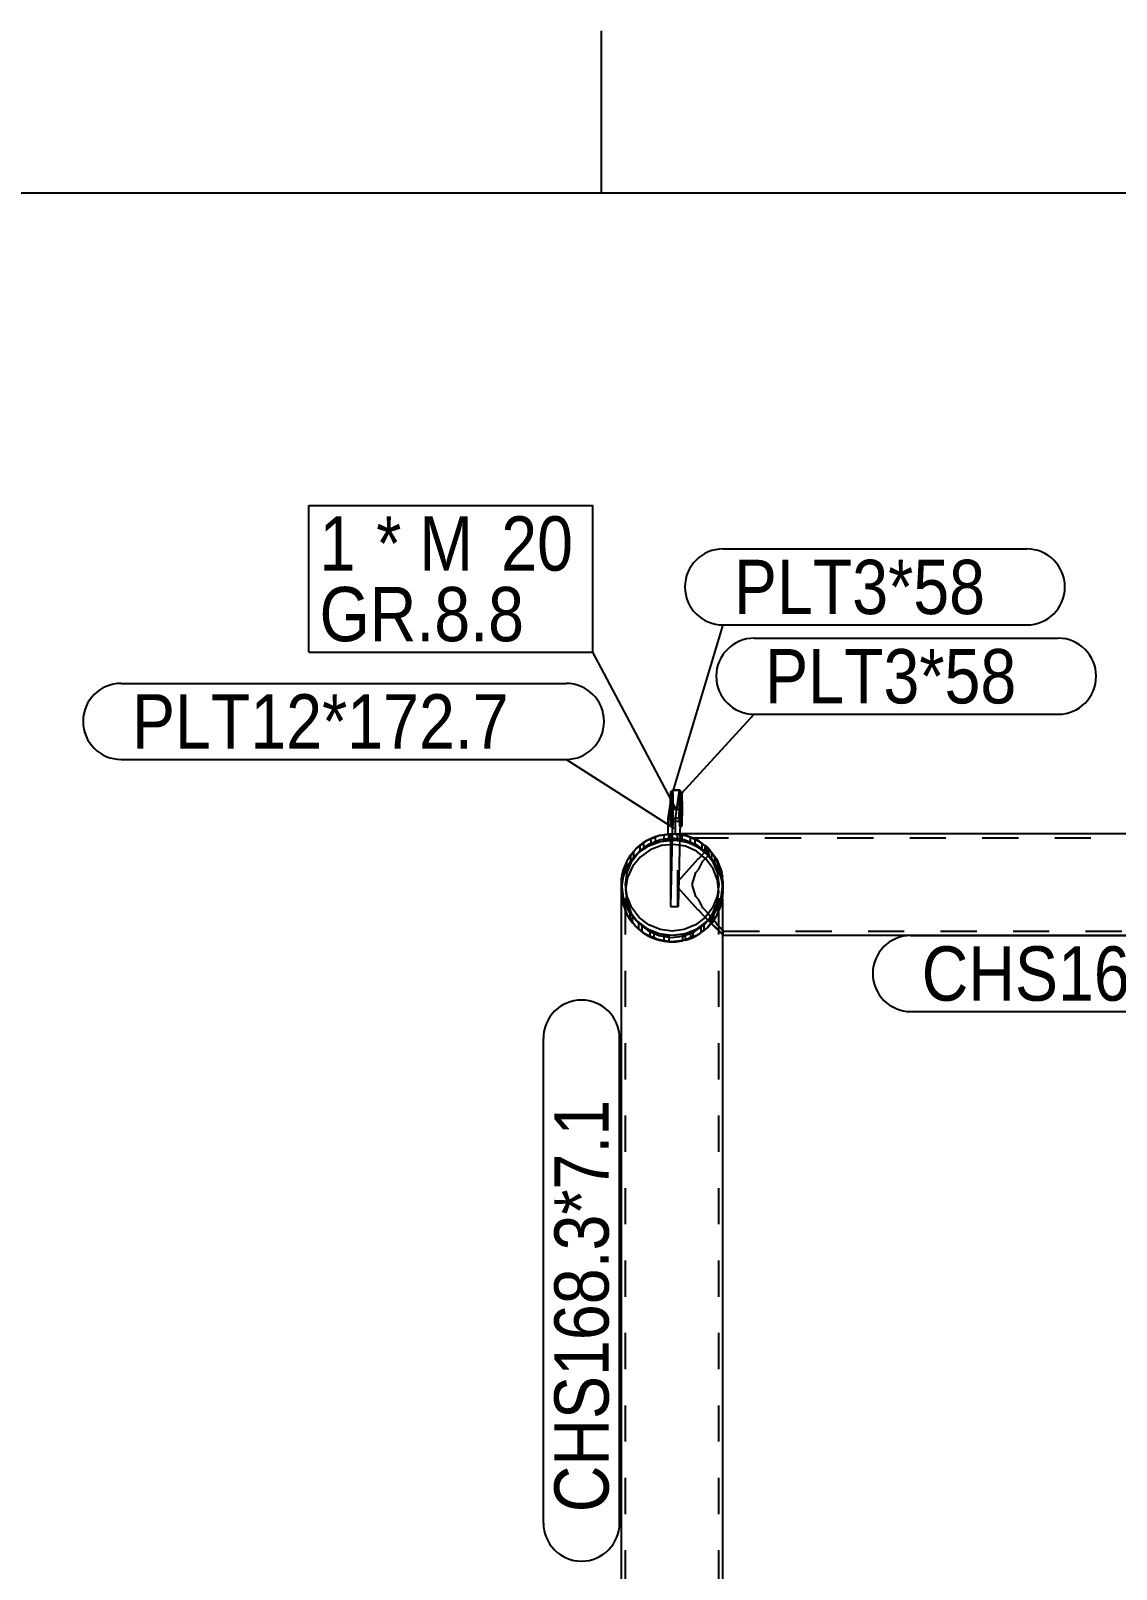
# Model space of a CAD drawing. Header units: millimetres. Extents: x 150000 to 150841, y 150000 to 150594.
# Drawn here: x 150394 to 150453.9, y 150498.6 to 150583.6 of the extents above; entities that cross this region are included whole.
import ezdxf

# ---------------------------------------------------------------- set-up
doc = ezdxf.new("R2010")
doc.units = ezdxf.units.MM
doc.linetypes.add('XKITLINE00', pattern=[0])
doc.linetypes.add('XKITLINE02', pattern=[4, 2, -2])
doc.styles.add('A', font='arial.ttf')
doc.styles.add('ARIAL', font='arial.ttf')

msp = doc.modelspace()

# ---------------------------------------------------------------- linework, layer by layer
at = {"color": 7, "linetype": 'XKITLINE00'}
for p, q in [((150425.428, 150583.55), (150425.428, 150574.58)), ((150822.962, 150574.58), (150017.917, 150574.58)), ((150017.944, 150574.605), (150822.945, 150574.605)), ((150409.291, 150557.343), (150424.968, 150557.343)), ((150409.291, 150549.243), (150409.291, 150557.343)), ((150424.968, 150549.243), (150424.968, 150557.343)), ((150432.158, 150554.942), (150448.928, 150554.942)), ((150429.282, 150541.135), (150432.158, 150550.742)), ((150432.158, 150550.742), (150448.928, 150550.742)), ((150433.883, 150550.012), (150450.653, 150550.012)), ((150409.291, 150549.243), (150424.968, 150549.243)), ((150429.568, 150540.578), (150424.968, 150549.243)), ((150398.937, 150547.519), (150423.494, 150547.519)), ((150429.877, 150541.459), (150433.883, 150545.812)), ((150433.883, 150545.812), (150450.653, 150545.812)), ((150398.937, 150543.319), (150423.494, 150543.319)), ((150429.46, 150539.514), (150423.494, 150543.319)), ((150442.525, 150533.598), (150469.303, 150533.598)), ((150442.525, 150529.398), (150469.303, 150529.398)), ((150422.248, 150501.155), (150422.248, 150527.933)), ((150426.448, 150501.155), (150426.448, 150527.933))]:
    msp.add_line(p, q, dxfattribs=at)
at = {"color": 2, "linetype": 'XKITLINE00'}
for p, q in [((150429.363, 150541.629), (150429.368, 150541.645)), ((150429.368, 150541.645), (150429.768, 150541.645)), ((150429.374, 150541.629), (150429.368, 150541.645)), ((150429.768, 150541.645), (150429.774, 150541.629)), ((150429.24, 150540.87), (150429.239, 150540.706)), ((150429.242, 150541.026), (150429.24, 150540.87)), ((150429.245, 150541.168), (150429.242, 150541.026)), ((150429.249, 150541.292), (150429.245, 150541.168)), ((150429.253, 150541.394), (150429.249, 150541.292)), ((150429.257, 150541.472), (150429.253, 150541.394)), ((150429.262, 150541.522), (150429.257, 150541.472)), ((150429.267, 150541.544), (150429.262, 150541.522)), ((150429.267, 150541.544), (150429.367, 150541.544)), ((150429.272, 150541.536), (150429.267, 150541.544)), ((150429.277, 150541.5), (150429.272, 150541.536)), ((150429.282, 150541.435), (150429.277, 150541.5)), ((150429.286, 150541.344), (150429.282, 150541.435)), ((150429.29, 150541.23), (150429.286, 150541.344)), ((150429.293, 150541.096), (150429.29, 150541.23)), ((150429.293, 150541.096), (150429.393, 150541.096)), ((150429.296, 150540.947), (150429.293, 150541.096)), ((150429.297, 150540.786), (150429.296, 150540.947)), ((150429.351, 150541.544), (150429.363, 150541.629)), ((150429.367, 150541.544), (150429.372, 150541.536)), ((150429.372, 150541.536), (150429.377, 150541.5)), ((150429.379, 150541.582), (150429.374, 150541.629)), ((150429.377, 150541.5), (150429.382, 150541.435)), ((150429.384, 150541.506), (150429.379, 150541.582)), ((150429.382, 150541.435), (150429.386, 150541.344)), ((150429.389, 150541.402), (150429.384, 150541.506)), ((150429.386, 150541.344), (150429.39, 150541.23)), ((150429.393, 150541.273), (150429.389, 150541.402)), ((150429.39, 150541.23), (150429.393, 150541.096)), ((150429.396, 150541.124), (150429.393, 150541.273)), ((150429.393, 150541.096), (150429.396, 150540.947)), ((150429.399, 150540.959), (150429.396, 150541.124)), ((150429.396, 150540.947), (150429.397, 150540.786)), ((150429.4, 150540.783), (150429.399, 150540.959)), ((150429.774, 150541.629), (150429.779, 150541.582)), ((150429.779, 150541.582), (150429.784, 150541.506)), ((150429.782, 150541.544), (150429.867, 150541.544)), ((150429.784, 150541.506), (150429.789, 150541.402)), ((150429.789, 150541.402), (150429.793, 150541.273)), ((150429.793, 150541.273), (150429.796, 150541.124)), ((150429.796, 150541.124), (150429.799, 150540.959)), ((150429.797, 150541.096), (150429.893, 150541.096)), ((150429.799, 150540.959), (150429.8, 150540.783)), ((150429.867, 150541.544), (150429.872, 150541.536)), ((150429.872, 150541.536), (150429.877, 150541.5)), ((150429.877, 150541.5), (150429.882, 150541.435)), ((150429.882, 150541.435), (150429.886, 150541.344)), ((150429.886, 150541.344), (150429.89, 150541.23)), ((150429.89, 150541.23), (150429.893, 150541.096)), ((150429.893, 150541.096), (150429.895, 150540.947)), ((150429.895, 150540.947), (150429.897, 150540.786)), ((150429.137, 150540.051), (150429.24, 150540.768)), ((150429.137, 150539.218), (150429.137, 150540.051)), ((150429.239, 150540.706), (150429.239, 150540.538)), ((150429.239, 150540.538), (150429.24, 150540.37)), ((150429.24, 150540.37), (150429.241, 150540.21)), ((150429.241, 150540.21), (150429.244, 150540.06)), ((150429.244, 150540.06), (150429.247, 150539.926)), ((150429.288, 150539.864), (150429.292, 150539.988)), ((150429.292, 150539.988), (150429.295, 150540.13)), ((150429.295, 150540.13), (150429.296, 150540.286)), ((150429.296, 150540.286), (150429.298, 150540.45)), ((150429.298, 150540.619), (150429.297, 150540.786)), ((150429.298, 150540.45), (150429.298, 150540.619)), ((150429.392, 150539.988), (150429.388, 150539.864)), ((150429.394, 150540.13), (150429.392, 150539.988)), ((150429.396, 150540.286), (150429.394, 150540.13)), ((150429.394, 150539.917), (150429.397, 150540.07)), ((150429.398, 150540.45), (150429.396, 150540.286)), ((150429.397, 150540.786), (150429.398, 150540.619)), ((150429.397, 150540.07), (150429.399, 150540.239)), ((150429.397, 150540.07), (150429.797, 150540.07)), ((150429.398, 150540.619), (150429.398, 150540.45)), ((150429.399, 150540.239), (150429.4, 150540.417)), ((150429.401, 150540.6), (150429.4, 150540.783)), ((150429.4, 150540.417), (150429.401, 150540.6)), ((150429.797, 150540.07), (150429.794, 150539.917)), ((150429.799, 150540.239), (150429.797, 150540.07)), ((150429.8, 150540.417), (150429.799, 150540.239)), ((150429.8, 150540.783), (150429.801, 150540.6)), ((150429.801, 150540.6), (150429.8, 150540.417)), ((150429.891, 150539.988), (150429.888, 150539.864)), ((150429.894, 150540.13), (150429.891, 150539.988)), ((150429.896, 150540.286), (150429.894, 150540.13)), ((150429.897, 150540.45), (150429.896, 150540.286)), ((150429.897, 150540.786), (150429.898, 150540.619)), ((150429.898, 150540.619), (150429.897, 150540.45)), ((150428.421, 150539.059), (150428.657, 150539.13)), ((150428.609, 150539.116), (150428.625, 150539.122)), ((150428.625, 150539.122), (150428.635, 150539.124)), ((150428.657, 150539.13), (150428.903, 150539.181)), ((150428.903, 150539.181), (150429.148, 150539.211)), ((150428.903, 150538.828), (150428.903, 150539.181)), ((150429.137, 150539.218), (150429.249, 150539.218)), ((150429.148, 150539.211), (150429.248, 150539.213)), ((150429.148, 150539.211), (150429.148, 150538.857)), ((150429.247, 150539.926), (150429.251, 150539.812)), ((150429.249, 150539.218), (150429.259, 150538.867)), ((150429.251, 150539.812), (150429.255, 150539.721)), ((150429.255, 150539.721), (150429.26, 150539.657)), ((150429.26, 150539.657), (150429.265, 150539.62)), ((150429.265, 150539.62), (150429.27, 150539.612)), ((150429.27, 150539.612), (150429.275, 150539.634)), ((150429.27, 150539.612), (150429.37, 150539.612)), ((150429.275, 150539.634), (150429.28, 150539.685)), ((150429.28, 150539.685), (150429.284, 150539.762)), ((150429.284, 150539.762), (150429.288, 150539.864)), ((150429.284, 150539.762), (150429.384, 150539.762)), ((150429.285, 150535.196), (150429.394, 150539.917)), ((150429.375, 150539.634), (150429.37, 150539.612)), ((150429.38, 150539.685), (150429.375, 150539.634)), ((150429.384, 150539.762), (150429.38, 150539.685)), ((150429.388, 150539.864), (150429.384, 150539.762)), ((150429.394, 150539.917), (150429.794, 150539.917)), ((150429.794, 150539.917), (150429.685, 150535.196)), ((150429.894, 150539.165), (150429.777, 150539.183)), ((150478.001, 150539.218), (150429.778, 150539.218)), ((150429.787, 150539.612), (150429.869, 150539.612)), ((150429.79, 150539.762), (150429.884, 150539.762)), ((150429.875, 150539.634), (150429.869, 150539.612)), ((150429.879, 150539.685), (150429.875, 150539.634)), ((150429.884, 150539.762), (150429.879, 150539.685)), ((150429.888, 150539.864), (150429.884, 150539.762)), ((150429.894, 150539.165), (150429.894, 150538.811)), ((150429.894, 150539.165), (150430.135, 150539.106)), ((150430.082, 150539.138), (150429.907, 150539.161)), ((150430.061, 150539.124), (150430.077, 150539.122)), ((150430.077, 150539.122), (150430.083, 150539.122)), ((150430.077, 150539.122), (150430.087, 150539.118)), ((150430.082, 150539.138), (150430.121, 150539.122)), ((150430.263, 150539.063), (150430.121, 150539.122)), ((150430.135, 150539.106), (150430.366, 150539.029)), ((150427.078, 150538.053), (150427.224, 150538.239)), ((150427.224, 150538.239), (150427.223, 150537.886)), ((150427.224, 150538.239), (150427.39, 150538.417)), ((150427.352, 150538.376), (150427.368, 150538.396)), ((150427.368, 150538.396), (150427.381, 150538.406)), ((150427.39, 150538.417), (150427.578, 150538.583)), ((150427.424, 150538.099), (150428.017, 150538.528)), ((150427.577, 150538.23), (150427.578, 150538.583)), ((150427.766, 150538.373), (150427.577, 150538.23)), ((150427.578, 150538.583), (150427.766, 150538.726)), ((150427.766, 150538.726), (150427.974, 150538.855)), ((150427.766, 150538.726), (150427.766, 150538.373)), ((150427.766, 150538.373), (150427.973, 150538.502)), ((150427.931, 150538.829), (150427.948, 150538.842)), ((150427.948, 150538.842), (150427.961, 150538.847)), ((150427.973, 150538.502), (150427.998, 150538.514)), ((150427.974, 150538.855), (150428.199, 150538.969)), ((150428.017, 150538.528), (150428.701, 150538.789)), ((150428.052, 150538.542), (150428.199, 150538.615)), ((150428.199, 150538.969), (150428.421, 150539.059)), ((150428.199, 150538.615), (150428.199, 150538.969)), ((150428.421, 150538.706), (150428.199, 150538.615)), ((150428.421, 150539.059), (150428.421, 150538.706)), ((150428.421, 150538.706), (150428.657, 150538.777)), ((150428.657, 150538.777), (150428.683, 150538.782)), ((150428.701, 150538.789), (150429.259, 150538.847)), ((150428.732, 150538.792), (150428.903, 150538.828)), ((150429.148, 150538.857), (150428.903, 150538.828)), ((150429.148, 150538.857), (150429.259, 150538.86)), ((150429.259, 150538.867), (150429.259, 150535.196)), ((150430.153, 150538.748), (150429.768, 150538.81)), ((150429.894, 150538.811), (150429.769, 150538.83)), ((150429.894, 150538.811), (150430.135, 150538.753)), ((150430.135, 150538.753), (150430.146, 150538.749)), ((150430.813, 150538.452), (150430.153, 150538.748)), ((150430.163, 150538.743), (150430.365, 150538.675)), ((150430.365, 150538.675), (150430.366, 150539.029)), ((150430.597, 150538.572), (150430.365, 150538.675)), ((150430.366, 150539.029), (150430.597, 150538.925)), ((150430.597, 150538.925), (150430.597, 150538.572)), ((150430.597, 150538.925), (150430.813, 150538.807)), ((150430.597, 150538.572), (150430.813, 150538.453)), ((150430.762, 150538.857), (150430.6, 150538.924)), ((150430.753, 150538.842), (150430.735, 150538.85)), ((150430.753, 150538.842), (150430.765, 150538.833)), ((150430.762, 150538.857), (150430.781, 150538.842)), ((150430.919, 150538.736), (150430.781, 150538.842)), ((150430.813, 150538.807), (150431.012, 150538.674)), ((150430.813, 150538.453), (150430.816, 150538.451)), ((150430.816, 150538.451), (150430.821, 150538.449)), ((150431.148, 150538.183), (150430.821, 150538.449)), ((150430.829, 150538.443), (150431.012, 150538.32)), ((150431.193, 150538.527), (150431.012, 150538.674)), ((150431.012, 150538.32), (150431.012, 150538.674)), ((150431.18, 150538.183), (150431.012, 150538.32)), ((150431.151, 150538.56), (150431.199, 150538.56)), ((150431.169, 150538.396), (150431.199, 150538.56)), ((150431.199, 150538.183), (150431.169, 150538.396)), ((150426.655, 150537.179), (150426.733, 150537.412)), ((150426.664, 150536.862), (150426.963, 150537.531)), ((150426.732, 150537.059), (150426.733, 150537.412)), ((150426.733, 150537.412), (150426.826, 150537.632)), ((150426.826, 150537.632), (150426.942, 150537.845)), ((150426.826, 150537.632), (150426.826, 150537.278)), ((150426.826, 150537.278), (150426.941, 150537.492)), ((150426.912, 150537.79), (150426.922, 150537.815)), ((150426.922, 150537.815), (150426.933, 150537.829)), ((150426.941, 150537.492), (150426.954, 150537.511)), ((150426.942, 150537.845), (150427.078, 150538.053)), ((150426.963, 150537.531), (150427.424, 150538.099)), ((150426.985, 150537.558), (150427.078, 150537.699)), ((150427.078, 150537.699), (150427.078, 150538.053)), ((150427.223, 150537.886), (150427.078, 150537.699)), ((150427.223, 150537.886), (150427.39, 150538.063)), ((150427.39, 150538.063), (150427.409, 150538.08)), ((150427.456, 150538.121), (150427.577, 150538.23)), ((150430.158, 150537.139), (150430.771, 150537.815)), ((150430.771, 150537.815), (150430.83, 150537.85)), ((150430.83, 150537.85), (150431.145, 150538.183)), ((150431.145, 150538.183), (150431.199, 150538.183)), ((150426.548, 150536.139), (150426.664, 150536.862)), ((150426.548, 150536.462), (150426.563, 150536.705)), ((150426.563, 150536.705), (150426.598, 150536.943)), ((150426.563, 150536.351), (150426.563, 150536.705)), ((150426.598, 150536.59), (150426.563, 150536.351)), ((150426.598, 150536.943), (150426.655, 150537.179)), ((150426.598, 150536.943), (150426.598, 150536.59)), ((150426.598, 150536.59), (150426.655, 150536.826)), ((150426.639, 150537.115), (150426.643, 150537.139)), ((150426.643, 150537.139), (150426.649, 150537.154)), ((150426.655, 150536.826), (150426.661, 150536.846)), ((150426.675, 150536.887), (150426.732, 150537.059)), ((150426.826, 150537.278), (150426.732, 150537.059)), ((150429.718, 150536.633), (150430.158, 150537.139)), ((150426.548, 150536.108), (150426.548, 150536.462)), ((150426.548, 150493.655), (150426.548, 150536.139)), ((150426.551, 150536.153), (150426.563, 150536.351)), ((150430.158, 150535.687), (150429.708, 150536.205)), ((150429.259, 150535.196), (150429.285, 150535.196)), ((150429.285, 150535.196), (150429.685, 150535.196)), ((150430.771, 150535.01), (150430.158, 150535.687)), ((150430.771, 150535.01), (150430.83, 150534.976)), ((150430.83, 150534.976), (150431.346, 150534.429)), ((150431.346, 150534.429), (150431.402, 150534.395)), ((150431.402, 150534.395), (150431.789, 150533.984)), ((150431.789, 150533.984), (150431.834, 150533.958)), ((150431.834, 150533.958), (150432.069, 150533.703)), ((150432.069, 150533.703), (150432.097, 150533.694)), ((150432.097, 150533.694), (150432.164, 150533.608)), ((150432.156, 150493.655), (150432.156, 150533.619)), ((150432.164, 150533.608), (150476.545, 150533.608))]:
    msp.add_line(p, q, dxfattribs=at)
at = {"color": 7, "linetype": 'XKITLINE02'}
for p, q in [((150429.763, 150541.629), (150429.768, 150541.645)), ((150429.24, 150540.768), (150429.351, 150541.544)), ((150429.253, 150541.394), (150429.353, 150541.394)), ((150429.339, 150540.706), (150429.34, 150540.87)), ((150429.34, 150540.87), (150429.342, 150541.026)), ((150429.342, 150541.026), (150429.345, 150541.168)), ((150429.345, 150541.168), (150429.349, 150541.292)), ((150429.349, 150541.292), (150429.353, 150541.394)), ((150429.353, 150541.394), (150429.357, 150541.472)), ((150429.357, 150541.472), (150429.362, 150541.522)), ((150429.362, 150541.522), (150429.367, 150541.544)), ((150429.363, 150541.629), (150429.763, 150541.629)), ((150429.537, 150540.051), (150429.763, 150541.629)), ((150429.74, 150540.87), (150429.739, 150540.706)), ((150429.742, 150541.026), (150429.74, 150540.87)), ((150429.745, 150541.168), (150429.742, 150541.026)), ((150429.748, 150541.292), (150429.745, 150541.168)), ((150429.753, 150541.394), (150429.748, 150541.292)), ((150429.753, 150541.402), (150429.757, 150541.472)), ((150429.753, 150541.394), (150429.753, 150541.402)), ((150429.753, 150541.394), (150429.852, 150541.394)), ((150429.762, 150541.522), (150429.757, 150541.472)), ((150429.767, 150541.544), (150429.762, 150541.522)), ((150429.767, 150541.544), (150429.782, 150541.544)), ((150429.772, 150541.536), (150429.767, 150541.544)), ((150429.777, 150541.5), (150429.772, 150541.536)), ((150429.782, 150541.435), (150429.777, 150541.5)), ((150429.786, 150541.344), (150429.782, 150541.435)), ((150429.79, 150541.23), (150429.786, 150541.344)), ((150429.792, 150541.124), (150429.79, 150541.23)), ((150429.793, 150541.096), (150429.792, 150541.124)), ((150429.793, 150541.096), (150429.797, 150541.096)), ((150429.795, 150540.959), (150429.793, 150541.096)), ((150429.795, 150540.947), (150429.795, 150540.959)), ((150429.797, 150540.786), (150429.795, 150540.947)), ((150429.839, 150540.706), (150429.84, 150540.87)), ((150429.84, 150540.87), (150429.842, 150541.026)), ((150429.842, 150541.026), (150429.845, 150541.168)), ((150429.845, 150541.168), (150429.848, 150541.292)), ((150429.848, 150541.292), (150429.852, 150541.394)), ((150429.852, 150541.394), (150429.857, 150541.472)), ((150429.857, 150541.472), (150429.862, 150541.522)), ((150429.862, 150541.522), (150429.867, 150541.544)), ((150429.137, 150540.051), (150429.537, 150540.051)), ((150429.244, 150540.06), (150429.344, 150540.06)), ((150429.339, 150540.538), (150429.339, 150540.706)), ((150429.34, 150540.37), (150429.339, 150540.538)), ((150429.341, 150540.21), (150429.34, 150540.37)), ((150429.344, 150540.06), (150429.341, 150540.21)), ((150429.347, 150539.926), (150429.344, 150540.06)), ((150429.537, 150539.218), (150429.537, 150540.051)), ((150429.739, 150540.706), (150429.739, 150540.538)), ((150429.739, 150540.538), (150429.74, 150540.37)), ((150429.741, 150540.239), (150429.74, 150540.37)), ((150429.741, 150540.21), (150429.741, 150540.239)), ((150429.743, 150540.07), (150429.741, 150540.21)), ((150429.743, 150540.06), (150429.743, 150540.07)), ((150429.743, 150540.06), (150429.843, 150540.06)), ((150429.743, 150540.06), (150429.747, 150539.926)), ((150429.788, 150539.864), (150429.792, 150539.988)), ((150429.792, 150539.988), (150429.794, 150540.13)), ((150429.794, 150540.13), (150429.796, 150540.286)), ((150429.796, 150540.286), (150429.797, 150540.45)), ((150429.798, 150540.619), (150429.797, 150540.786)), ((150429.797, 150540.45), (150429.798, 150540.619)), ((150429.839, 150540.538), (150429.839, 150540.706)), ((150429.84, 150540.37), (150429.839, 150540.538)), ((150429.841, 150540.21), (150429.84, 150540.37)), ((150429.843, 150540.06), (150429.841, 150540.21)), ((150429.847, 150539.926), (150429.843, 150540.06)), ((150427.961, 150538.847), (150428.609, 150539.116)), ((150428.635, 150539.124), (150429.351, 150539.218)), ((150429.248, 150539.213), (150429.397, 150539.218)), ((150429.249, 150539.218), (150429.649, 150539.218)), ((150429.351, 150539.812), (150429.347, 150539.926)), ((150429.355, 150539.721), (150429.351, 150539.812)), ((150429.351, 150539.218), (150429.378, 150539.214)), ((150429.36, 150539.657), (150429.355, 150539.721)), ((150429.365, 150539.62), (150429.36, 150539.657)), ((150429.37, 150539.612), (150429.365, 150539.62)), ((150429.378, 150539.214), (150430.061, 150539.124)), ((150429.397, 150539.218), (150429.644, 150539.203)), ((150429.479, 150539.218), (150429.778, 150539.218)), ((150429.907, 150539.161), (150429.479, 150539.218)), ((150430.083, 150539.138), (150429.479, 150539.218)), ((150429.777, 150539.183), (150429.644, 150539.203)), ((150429.644, 150538.849), (150429.644, 150539.203)), ((150429.659, 150538.867), (150429.649, 150539.218)), ((150429.747, 150539.926), (150429.75, 150539.812)), ((150429.75, 150539.812), (150429.755, 150539.721)), ((150429.755, 150539.721), (150429.759, 150539.657)), ((150429.759, 150539.657), (150429.764, 150539.62)), ((150429.764, 150539.62), (150429.769, 150539.612)), ((150429.769, 150539.612), (150429.775, 150539.634)), ((150429.769, 150539.612), (150429.787, 150539.612)), ((150429.775, 150539.634), (150429.779, 150539.685)), ((150429.779, 150539.685), (150429.784, 150539.762)), ((150429.784, 150539.762), (150429.788, 150539.864)), ((150429.784, 150539.762), (150429.79, 150539.762)), ((150429.85, 150539.812), (150429.847, 150539.926)), ((150429.855, 150539.721), (150429.85, 150539.812)), ((150429.859, 150539.657), (150429.855, 150539.721)), ((150429.864, 150539.62), (150429.859, 150539.657)), ((150429.869, 150539.612), (150429.864, 150539.62)), ((150430.122, 150539.122), (150430.083, 150539.138)), ((150430.735, 150538.85), (150430.087, 150539.118)), ((150430.764, 150538.857), (150430.122, 150539.122)), ((150426.933, 150537.829), (150427.352, 150538.376)), ((150427.381, 150538.406), (150427.931, 150538.829)), ((150427.535, 150538.229), (150428.067, 150538.637)), ((150428.13, 150538.32), (150427.587, 150537.927)), ((150427.998, 150538.514), (150428.052, 150538.542)), ((150428.067, 150538.637), (150428.686, 150538.893)), ((150428.756, 150538.559), (150428.13, 150538.32)), ((150428.683, 150538.782), (150428.732, 150538.792)), ((150428.686, 150538.893), (150429.351, 150538.981)), ((150428.686, 150538.893), (150428.692, 150538.893)), ((150429.423, 150538.627), (150428.756, 150538.559)), ((150429.259, 150538.867), (150429.659, 150538.867)), ((150429.259, 150538.847), (150429.43, 150538.864)), ((150429.259, 150538.86), (150429.397, 150538.864)), ((150429.351, 150538.981), (150430.015, 150538.893)), ((150429.397, 150538.864), (150429.644, 150538.849)), ((150430.085, 150538.521), (150429.423, 150538.627)), ((150429.768, 150538.81), (150429.43, 150538.864)), ((150429.769, 150538.83), (150429.644, 150538.849)), ((150429.659, 150535.196), (150429.659, 150538.867)), ((150430.015, 150538.893), (150430.635, 150538.637)), ((150430.697, 150538.247), (150430.085, 150538.521)), ((150430.146, 150538.749), (150430.163, 150538.743)), ((150430.6, 150538.924), (150430.263, 150539.063)), ((150430.674, 150538.893), (150430.463, 150538.981)), ((150430.463, 150538.981), (150478.241, 150538.981)), ((150430.463, 150538.981), (150430.674, 150538.893)), ((150430.635, 150538.637), (150431.167, 150538.229)), ((150430.674, 150538.893), (150430.763, 150538.857)), ((150430.674, 150538.893), (150430.763, 150538.857)), ((150431.218, 150537.824), (150430.697, 150538.247)), ((150430.763, 150538.857), (150430.781, 150538.842)), ((150430.763, 150538.857), (150430.782, 150538.842)), ((150430.783, 150538.842), (150430.764, 150538.857)), ((150430.765, 150538.833), (150431.335, 150538.396)), ((150430.781, 150538.842), (150431.048, 150538.637)), ((150430.782, 150538.842), (150431.05, 150538.637)), ((150431.349, 150538.408), (150430.783, 150538.842)), ((150430.816, 150538.451), (150430.813, 150538.452)), ((150430.816, 150538.451), (150430.829, 150538.443)), ((150431.148, 150538.56), (150430.919, 150538.736)), ((150431.346, 150538.408), (150431.048, 150538.637)), ((150431.348, 150538.408), (150431.05, 150538.637)), ((150431.148, 150538.56), (150431.151, 150538.56)), ((150431.148, 150538.56), (150431.346, 150538.408)), ((150431.208, 150538.514), (150431.193, 150538.527)), ((150431.241, 150538.526), (150431.199, 150538.56)), ((150431.208, 150538.514), (150431.207, 150538.161)), ((150431.208, 150538.514), (150431.384, 150538.345)), ((150431.38, 150538.393), (150431.241, 150538.526)), ((150431.241, 150538.526), (150431.241, 150538.149)), ((150431.781, 150537.815), (150431.335, 150538.396)), ((150431.358, 150538.393), (150431.346, 150538.408)), ((150431.346, 150538.408), (150431.358, 150538.393)), ((150431.349, 150538.408), (150431.348, 150538.408)), ((150431.486, 150538.229), (150431.348, 150538.408)), ((150431.358, 150538.396), (150431.349, 150538.408)), ((150431.38, 150538.393), (150431.354, 150538.229)), ((150431.797, 150537.815), (150431.358, 150538.396)), ((150431.358, 150538.393), (150431.38, 150538.393)), ((150431.384, 150538.345), (150431.541, 150538.166)), ((150426.649, 150537.154), (150426.912, 150537.79)), ((150426.871, 150537.078), (150427.128, 150537.697)), ((150427.165, 150537.406), (150426.891, 150536.794)), ((150426.954, 150537.511), (150426.985, 150537.558)), ((150427.128, 150537.697), (150427.535, 150538.229)), ((150427.587, 150537.927), (150427.165, 150537.406)), ((150427.409, 150538.08), (150427.456, 150538.121)), ((150430.83, 150537.265), (150431.05, 150537.697)), ((150431.05, 150537.697), (150431.351, 150538.016)), ((150431.145, 150538.183), (150431.351, 150538.016)), ((150431.39, 150537.987), (150431.148, 150538.183)), ((150431.167, 150538.229), (150431.576, 150537.697)), ((150431.207, 150538.161), (150431.18, 150538.183)), ((150431.241, 150538.149), (150431.199, 150538.183)), ((150431.384, 150537.991), (150431.207, 150538.161)), ((150431.611, 150537.28), (150431.218, 150537.824)), ((150431.241, 150538.149), (150431.38, 150538.016)), ((150431.351, 150538.016), (150431.38, 150538.016)), ((150431.354, 150538.229), (150431.38, 150538.016)), ((150431.541, 150537.812), (150431.384, 150537.991)), ((150431.814, 150537.401), (150431.39, 150537.987)), ((150431.486, 150538.229), (150431.797, 150537.824)), ((150431.688, 150537.964), (150431.541, 150538.166)), ((150431.541, 150537.812), (150431.541, 150538.166)), ((150431.687, 150537.61), (150431.541, 150537.812)), ((150431.576, 150537.697), (150431.832, 150537.078)), ((150431.688, 150537.964), (150431.687, 150537.61)), ((150431.814, 150537.401), (150431.687, 150537.61)), ((150431.688, 150537.964), (150431.814, 150537.755)), ((150432.061, 150537.139), (150431.781, 150537.815)), ((150431.797, 150537.824), (150431.85, 150537.697)), ((150432.079, 150537.139), (150431.797, 150537.815)), ((150431.814, 150537.755), (150431.92, 150537.541)), ((150431.819, 150537.393), (150431.814, 150537.401)), ((150431.919, 150537.187), (150431.814, 150537.401)), ((150431.819, 150537.393), (150432.081, 150536.709)), ((150431.85, 150537.697), (150432.079, 150537.143)), ((150431.919, 150537.187), (150431.92, 150537.541)), ((150432.008, 150537.311), (150431.92, 150537.541)), ((150426.547, 150536.413), (150426.639, 150537.115)), ((150426.661, 150536.846), (150426.675, 150536.887)), ((150426.784, 150536.413), (150426.871, 150537.078)), ((150426.891, 150536.794), (150426.785, 150536.132)), ((150429.676, 150536.585), (150429.718, 150536.633)), ((150429.676, 150536.241), (150429.676, 150536.585)), ((150429.677, 150536.413), (150429.676, 150536.585)), ((150430.461, 150536.413), (150430.656, 150537.078)), ((150430.656, 150537.078), (150430.83, 150537.265)), ((150431.85, 150536.654), (150431.611, 150537.28)), ((150431.832, 150537.078), (150431.92, 150536.413)), ((150431.919, 150535.987), (150431.85, 150536.654)), ((150432.008, 150536.957), (150431.919, 150537.187)), ((150432.008, 150537.311), (150432.008, 150536.957)), ((150432.008, 150537.311), (150432.077, 150537.077)), ((150432.076, 150536.724), (150432.008, 150536.957)), ((150432.157, 150536.413), (150432.061, 150537.139)), ((150432.124, 150536.487), (150432.076, 150536.724)), ((150432.077, 150537.077), (150432.124, 150536.841)), ((150432.079, 150537.143), (150432.088, 150537.078)), ((150432.176, 150536.413), (150432.079, 150537.139)), ((150432.081, 150536.709), (150432.156, 150535.98)), ((150432.176, 150536.413), (150432.088, 150537.078)), ((150432.151, 150536.599), (150432.124, 150536.841)), ((150432.124, 150536.487), (150432.124, 150536.841)), ((150432.151, 150536.599), (150432.151, 150536.245)), ((150432.151, 150536.599), (150432.157, 150536.356)), ((150426.547, 150536.413), (150426.643, 150535.687)), ((150426.554, 150536.219), (150426.548, 150536.462)), ((150426.548, 150536.108), (150426.551, 150536.153)), ((150426.624, 150535.41), (150426.548, 150536.139)), ((150426.554, 150535.866), (150426.548, 150536.108)), ((150426.581, 150535.977), (150426.554, 150536.219)), ((150426.554, 150536.219), (150426.554, 150535.866)), ((150426.554, 150535.866), (150426.581, 150535.623)), ((150426.581, 150535.623), (150426.581, 150535.977)), ((150426.628, 150535.741), (150426.581, 150535.977)), ((150426.697, 150535.507), (150426.628, 150535.741)), ((150426.872, 150535.748), (150426.784, 150536.413)), ((150426.785, 150493.655), (150426.785, 150536.132)), ((150426.785, 150536.132), (150426.854, 150535.465)), ((150427.129, 150535.129), (150426.872, 150535.748)), ((150429.676, 150536.241), (150429.677, 150536.413)), ((150429.708, 150536.205), (150429.676, 150536.241)), ((150430.656, 150535.748), (150430.461, 150536.413)), ((150430.83, 150535.56), (150430.656, 150535.748)), ((150431.833, 150535.748), (150431.577, 150535.129)), ((150431.813, 150535.324), (150431.919, 150535.987)), ((150431.92, 150536.413), (150431.833, 150535.748)), ((150431.919, 150493.655), (150431.919, 150535.987)), ((150432.156, 150535.98), (150432.04, 150535.257)), ((150432.107, 150535.875), (150432.05, 150535.638)), ((150432.062, 150535.687), (150432.157, 150536.413)), ((150432.079, 150535.687), (150432.176, 150536.413)), ((150432.088, 150535.748), (150432.079, 150535.683)), ((150432.088, 150535.748), (150432.176, 150536.413)), ((150432.107, 150535.875), (150432.106, 150535.521)), ((150432.106, 150535.521), (150432.142, 150535.76)), ((150432.107, 150535.875), (150432.142, 150536.113)), ((150432.151, 150536.245), (150432.124, 150536.487)), ((150432.157, 150536.356), (150432.142, 150536.113)), ((150432.142, 150535.76), (150432.142, 150536.113)), ((150432.142, 150535.76), (150432.157, 150536.002)), ((150432.157, 150536.002), (150432.151, 150536.245)), ((150432.156, 150533.619), (150432.156, 150535.98)), ((150432.157, 150536.002), (150432.157, 150536.356)), ((150426.581, 150535.623), (150426.628, 150535.387)), ((150426.885, 150534.726), (150426.624, 150535.41)), ((150426.628, 150535.387), (150426.696, 150535.153)), ((150426.643, 150535.687), (150426.924, 150535.01)), ((150426.697, 150535.507), (150426.696, 150535.153)), ((150426.696, 150535.153), (150426.785, 150534.923)), ((150426.785, 150535.277), (150426.697, 150535.507)), ((150426.785, 150534.923), (150426.785, 150535.277)), ((150426.891, 150535.062), (150426.785, 150535.277)), ((150426.785, 150534.923), (150426.891, 150534.709)), ((150426.854, 150535.465), (150427.094, 150534.838)), ((150427.018, 150534.853), (150426.891, 150535.062)), ((150426.924, 150535.01), (150427.37, 150534.429)), ((150427.164, 150534.651), (150427.018, 150534.853)), ((150427.018, 150534.853), (150427.018, 150534.5)), ((150427.538, 150534.597), (150427.129, 150535.129)), ((150429.285, 150535.196), (150429.259, 150535.196)), ((150431.05, 150535.129), (150430.83, 150535.56)), ((150431.402, 150534.756), (150431.05, 150535.129)), ((150431.577, 150535.129), (150431.169, 150534.597)), ((150431.337, 150534.429), (150431.783, 150535.01)), ((150431.797, 150535.01), (150431.521, 150534.642)), ((150431.54, 150534.712), (150431.813, 150535.324)), ((150431.763, 150534.972), (150431.627, 150534.765)), ((150431.797, 150535.002), (150431.65, 150534.81)), ((150432.04, 150535.257), (150431.742, 150534.588)), ((150431.879, 150535.186), (150431.763, 150534.972)), ((150431.783, 150535.01), (150432.062, 150535.687)), ((150431.797, 150535.01), (150432.079, 150535.687)), ((150431.85, 150535.129), (150431.797, 150535.002)), ((150432.079, 150535.683), (150431.85, 150535.129)), ((150431.879, 150535.186), (150431.878, 150534.833)), ((150431.878, 150534.833), (150431.972, 150535.052)), ((150431.879, 150535.186), (150431.972, 150535.405)), ((150432.05, 150535.638), (150431.972, 150535.405)), ((150431.972, 150535.052), (150431.972, 150535.405)), ((150431.972, 150535.052), (150432.05, 150535.285)), ((150432.05, 150535.285), (150432.106, 150535.521)), ((150427.315, 150534.132), (150426.885, 150534.726)), ((150426.891, 150534.709), (150427.018, 150534.5)), ((150427.018, 150534.5), (150427.164, 150534.297)), ((150427.094, 150534.838), (150427.487, 150534.295)), ((150427.164, 150534.297), (150427.164, 150534.651)), ((150427.323, 150534.471), (150427.164, 150534.651)), ((150427.164, 150534.297), (150427.322, 150534.117)), ((150427.883, 150533.67), (150427.315, 150534.132)), ((150427.322, 150534.117), (150427.501, 150533.947)), ((150427.501, 150534.3), (150427.323, 150534.471)), ((150427.37, 150534.429), (150427.951, 150533.984)), ((150427.487, 150534.295), (150428.007, 150533.872)), ((150427.501, 150534.3), (150427.698, 150534.14)), ((150427.501, 150534.3), (150427.501, 150533.947)), ((150428.07, 150534.189), (150427.538, 150534.597)), ((150427.698, 150533.787), (150427.698, 150534.14)), ((150427.903, 150534.004), (150427.698, 150534.14)), ((150428.127, 150533.883), (150427.903, 150534.004)), ((150428.689, 150533.932), (150428.07, 150534.189)), ((150430.638, 150534.189), (150430.019, 150533.932)), ((150430.574, 150533.799), (150431.117, 150534.192)), ((150431.169, 150534.597), (150430.638, 150534.189)), ((150431.28, 150534.02), (150430.687, 150533.59)), ((150430.939, 150534.091), (150430.731, 150533.963)), ((150430.756, 150533.984), (150431.337, 150534.429)), ((150430.939, 150534.091), (150431.127, 150534.234)), ((150430.939, 150534.091), (150430.939, 150533.738)), ((150431.117, 150534.192), (150431.54, 150534.712)), ((150431.314, 150534.401), (150431.127, 150534.234)), ((150431.127, 150533.881), (150431.127, 150534.234)), ((150431.127, 150533.881), (150431.314, 150534.048)), ((150431.742, 150534.588), (150431.28, 150534.02)), ((150431.481, 150534.578), (150431.314, 150534.401)), ((150431.314, 150534.048), (150431.481, 150534.225)), ((150431.49, 150534.597), (150431.402, 150534.756)), ((150431.481, 150534.578), (150431.627, 150534.765)), ((150431.481, 150534.578), (150431.481, 150534.225)), ((150431.481, 150534.225), (150431.626, 150534.411)), ((150431.834, 150534.233), (150431.49, 150534.597)), ((150431.656, 150534.433), (150431.52, 150534.265)), ((150431.756, 150534.043), (150431.52, 150534.265)), ((150431.52, 150534.265), (150431.541, 150534.265)), ((150431.521, 150534.642), (150431.65, 150534.81)), ((150431.521, 150534.642), (150431.541, 150534.642)), ((150431.541, 150534.642), (150431.522, 150534.429)), ((150431.522, 150534.429), (150431.541, 150534.265)), ((150431.541, 150534.642), (150431.647, 150534.777)), ((150431.541, 150534.265), (150431.646, 150534.4)), ((150431.626, 150534.411), (150431.627, 150534.765)), ((150431.626, 150534.411), (150431.763, 150534.619)), ((150431.646, 150534.4), (150431.647, 150534.777)), ((150431.646, 150534.4), (150431.668, 150534.433)), ((150431.647, 150534.777), (150431.668, 150534.81)), ((150431.65, 150534.81), (150431.668, 150534.81)), ((150431.652, 150534.597), (150431.668, 150534.81)), ((150431.668, 150534.433), (150431.652, 150534.597)), ((150431.756, 150534.339), (150431.656, 150534.433)), ((150431.656, 150534.433), (150431.668, 150534.433)), ((150431.843, 150534.189), (150431.756, 150534.339)), ((150431.79, 150533.984), (150431.756, 150534.043)), ((150431.763, 150534.619), (150431.878, 150534.833)), ((150431.856, 150534.189), (150431.834, 150534.233)), ((150431.843, 150534.189), (150432.056, 150533.991)), ((150432.092, 150533.932), (150431.856, 150534.189)), ((150432.056, 150533.991), (150432.079, 150533.932)), ((150427.501, 150533.947), (150427.698, 150533.787)), ((150427.698, 150533.787), (150427.903, 150533.651)), ((150428.552, 150533.37), (150427.883, 150533.67)), ((150427.903, 150533.651), (150428.126, 150533.53)), ((150427.951, 150533.984), (150428.628, 150533.703)), ((150428.007, 150533.872), (150428.619, 150533.598)), ((150428.127, 150533.883), (150428.126, 150533.53)), ((150428.126, 150533.53), (150428.366, 150533.425)), ((150428.127, 150533.883), (150428.366, 150533.778)), ((150428.366, 150533.425), (150428.366, 150533.778)), ((150428.627, 150533.695), (150428.366, 150533.778)), ((150428.366, 150533.425), (150428.626, 150533.342)), ((150429.275, 150533.254), (150428.552, 150533.37)), ((150428.619, 150533.598), (150429.281, 150533.491)), ((150428.626, 150533.342), (150428.901, 150533.284)), ((150428.901, 150533.637), (150428.627, 150533.695)), ((150428.628, 150533.703), (150429.354, 150533.608)), ((150428.689, 150533.932), (150428.692, 150533.932)), ((150429.354, 150533.845), (150428.689, 150533.932)), ((150428.901, 150533.637), (150429.183, 150533.606)), ((150428.901, 150533.637), (150428.901, 150533.284)), ((150428.901, 150533.284), (150429.183, 150533.252)), ((150429.555, 150533.607), (150429.183, 150533.606)), ((150429.183, 150533.252), (150429.183, 150533.606)), ((150429.183, 150533.252), (150429.555, 150533.254)), ((150430.003, 150533.329), (150429.275, 150533.254)), ((150429.281, 150533.491), (150429.948, 150533.56)), ((150430.019, 150533.932), (150429.354, 150533.845)), ((150429.354, 150533.608), (150430.08, 150533.703)), ((150429.92, 150533.657), (150429.555, 150533.607)), ((150429.555, 150533.254), (150429.92, 150533.303)), ((150430.073, 150533.693), (150429.92, 150533.657)), ((150429.92, 150533.657), (150429.92, 150533.303)), ((150430.073, 150533.34), (150429.92, 150533.303)), ((150429.948, 150533.56), (150430.574, 150533.799)), ((150430.687, 150533.59), (150430.003, 150533.329)), ((150430.223, 150533.738), (150430.073, 150533.693)), ((150430.073, 150533.693), (150430.073, 150533.34)), ((150430.073, 150533.34), (150430.223, 150533.384)), ((150430.08, 150533.703), (150430.756, 150533.984)), ((150430.08, 150533.703), (150430.083, 150533.703)), ((150430.367, 150533.79), (150430.223, 150533.738)), ((150430.223, 150533.384), (150430.367, 150533.436)), ((150430.367, 150533.79), (150430.506, 150533.849)), ((150430.367, 150533.79), (150430.367, 150533.436)), ((150430.367, 150533.436), (150430.506, 150533.496)), ((150430.731, 150533.963), (150430.506, 150533.849)), ((150430.506, 150533.496), (150430.506, 150533.849)), ((150430.506, 150533.496), (150430.731, 150533.609)), ((150430.731, 150533.609), (150430.939, 150533.738)), ((150430.939, 150533.738), (150431.127, 150533.881)), ((150432.056, 150533.737), (150431.79, 150533.984)), ((150432.069, 150533.703), (150432.056, 150533.737)), ((150432.173, 150533.618), (150432.069, 150533.703)), ((150432.079, 150533.932), (150432.173, 150533.855)), ((150432.097, 150533.931), (150432.092, 150533.932)), ((150432.164, 150533.845), (150432.097, 150533.931)), ((150432.173, 150533.855), (150432.164, 150533.845)), ((150432.164, 150533.845), (150476.545, 150533.845)), ((150432.164, 150533.608), (150432.173, 150533.618)), ((150432.173, 150533.618), (150432.173, 150533.855))]:
    msp.add_line(p, q, dxfattribs=at)
at = {"color": 3, "linetype": 'XKITLINE00'}
msp.add_line((150429.268, 150540.578), (150429.868, 150540.578), dxfattribs=at)
at = {"color": 7, "linetype": 'XKITLINE00'}
for centre, start, end in [((150432.158, 150552.842), 90, 270), ((150448.928, 150552.842), 270, 90), ((150433.883, 150547.912), 90, 270), ((150450.653, 150547.912), 270, 90), ((150398.937, 150545.419), 90, 270), ((150423.494, 150545.419), 270, 90), ((150442.525, 150531.498), 90, 270), ((150424.348, 150527.933), 0, 180), ((150424.348, 150501.155), 180, 0)]:
    msp.add_arc(centre, 2.1, start, end, dxfattribs=at)

# ---------------------------------------------------------------- texts
at = {"color": 3, "width": 0.85}
for s, style, p in [('1', 'ARIAL', (150409.891, 150553.743)), ('* M', 'ARIAL', (150413.017, 150553.743)), ('20', 'A', (150419.918, 150553.743)), ('PLT3*58', 'ARIAL', (150432.758, 150551.342)), ('GR.8.8', 'ARIAL', (150409.891, 150549.843)), ('PLT3*58', 'ARIAL', (150434.483, 150546.412)), ('PLT12*172.7', 'ARIAL', (150399.537, 150543.919)), ('CHS168.3*7.1', 'ARIAL', (150443.125, 150529.998))]:
    msp.add_text(s, height=3, dxfattribs=dict(at, style=style)).set_placement(p)
at = {"color": 3, "style": 'ARIAL', "width": 0.85}
msp.add_text('CHS168.3*7.1', height=3, rotation=90.00021, dxfattribs=at).set_placement((150425.848, 150501.755))

doc.saveas('drawing.dxf')
